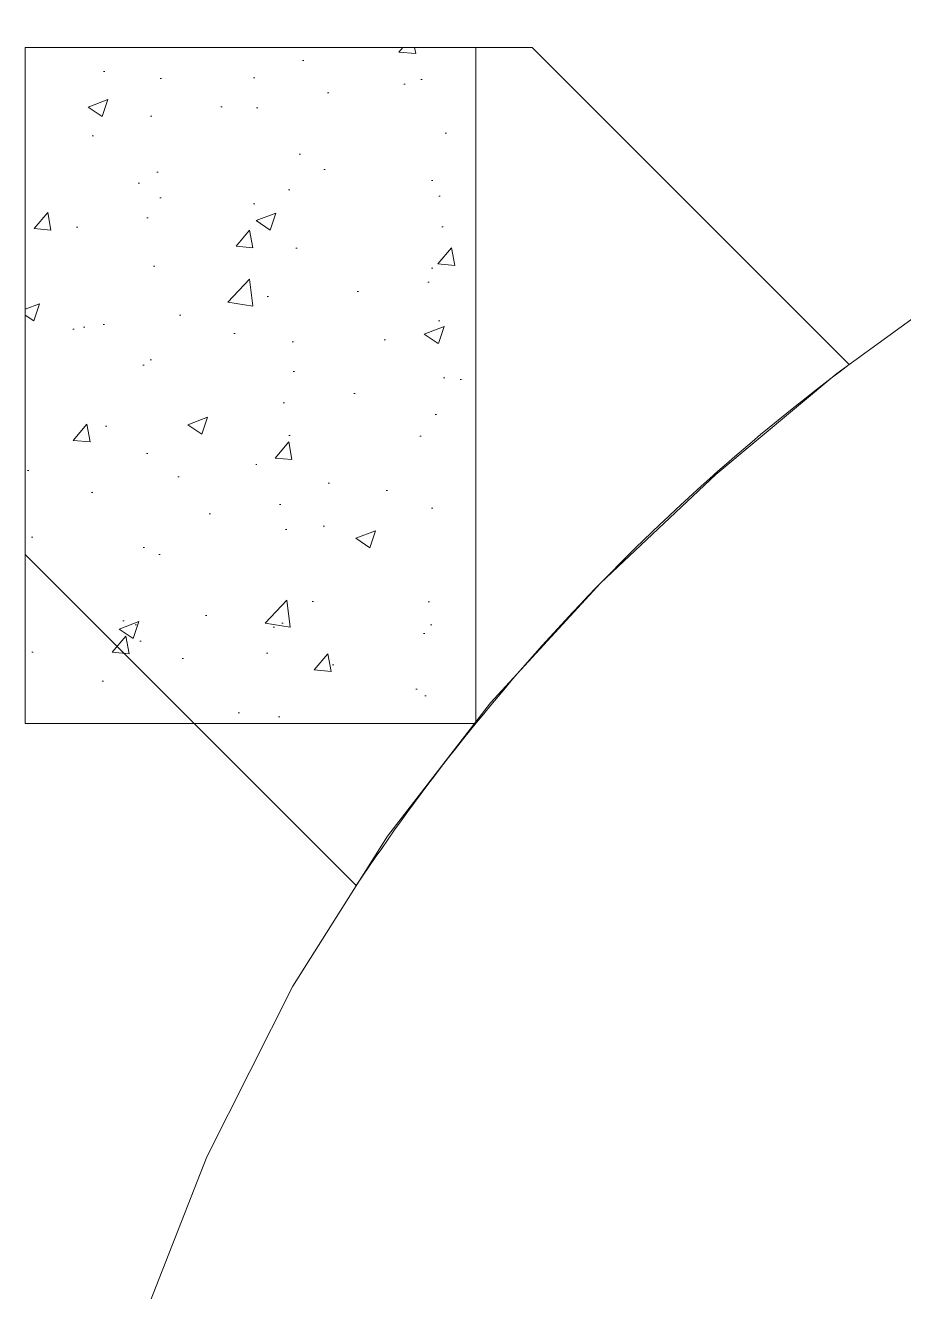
# Model space of a CAD drawing. Extents: x 227908 to 346795, y -79583 to 2597.
# Drawn here: x 241343 to 242747, y -13184 to -11161 of the extents above; entities that cross this region are included whole.
import ezdxf

# ---------------------------------------------------------------- set-up
doc = ezdxf.new("R2010")
doc.units = 0
doc.header["$LTSCALE"] = 3
doc.header["$MEASUREMENT"] = 0
doc.linetypes.add('ACAD_ISO02W100', pattern=[15, 12, -3])
doc.linetypes.add('HIDDEN', pattern=[0.375, 0.25, -0.125])
doc.layers.get('0').update_dxf_attribs({"linetype": 'CONTINUOUS'})
doc.layers.add('Cable', color=4, linetype='ACAD_ISO02W100', lineweight=13)
for name, color, linetype in [('COL 02 - 08', 178, 'CONTINUOUS'), ('HATCH 1', 172, 'CONTINUOUS'), ('WIN', 7, 'CONTINUOUS')]:
    doc.layers.add(name, color=color, linetype=linetype)

msp = doc.modelspace()

# ---------------------------------------------------------------- hatches: boundary and pattern name
at = {"layer": 'HATCH 1', "lineweight": 13}
h = msp.add_hatch(dxfattribs=at)
h.set_pattern_fill('AR-CONC', color=0, scale=45, style=0)
h.set_pattern_definition([(50, (235763.01, -37970.96), (322.767, -28.2385), [33.75, -371.25]), (355, (235763, -37970.96), (-62.438, 338.4865), [27, -297]), (100.4514, (235789.9, -37973.3), (260.3292, 310.2478), [28.683, -315.514]), (46.1842, (235763, -37880.96), (480.2585, -74.4836), [50.625, -556.875]), (96.6356, (235803.04, -37887.16), (420.598, 438.353), [43.025, -473.271]), (351.1842, (235763, -37880.96), (420.598, 438.353), [40.5, -445.5]), (21, (235808.01, -37903.46), (268.6082, -181.1785), [33.75, -371.25]), (326, (235808, -37903.46), (109.492, 326.3175), [27, -297]), (71.4514, (235830.4, -37918.56), (378.1002, 145.1387), [28.683, -315.514]), (37.5, (235763.01, -37970.96), (5.47193, 149.80223), [0, -293.4, 0, -301.5, 0, -298.125]), (7.5, (235763.01, -37970.96), (118.3813, 177.4853), [0, -171.9, 0, -286.65, 0, -113.625]), (327.5, (235662.66, -37970.96), (240.2201, -10.1497), [0, -112.5, 0, -351, 0, -465.75]), (317.5, (235617.66, -37970.96), (262.4338, 45.0472), [0, -146.25, 0, -233.1, 0, -330.75])])
h.paths.add_polyline_path([(241343.01356, -11195.95741), (242063.01356, -11195.95741), (242063.01356, -12275.95741), (241343.01356, -12275.95741)])

# ---------------------------------------------------------------- linework, layer by layer
at = {"color": 0, "lineweight": 13}
msp.add_lwpolyline([(241343.01371, -11195.95735), (242153.01371, -11195.95735), (242659.64305, -11702.58669, 0.0854654147), (241872.0066, -12534.95024), (241343.01371, -12005.95735)], format="xyb", close=True, dxfattribs=at)
at = {"layer": 'Cable', "color": 0, "lineweight": 13, "ltscale": 10}
msp.add_arc((254777.86751, -20495.76202), 12714.47323, 143.364885141, 182.883700753, dxfattribs=at)
at = {"layer": 'COL 02 - 08', "color": 0, "lineweight": 13}
msp.add_lwpolyline([(241343.01356, -11195.95741), (242063.01356, -11195.95741), (242063.01356, -12275.95741), (241343.01356, -12275.95741)], close=True, dxfattribs=at)
at = {"layer": 'WIN', "color": 0, "lineweight": 13}
msp.add_lwpolyline([(247565.87315, -10729.0072), (246776.24447, -10753.16777), (246103.31307, -10784.03623), (245529.41085, -10823.24224), (245036.86971, -10872.41544), (244608.02153, -10933.18548), (244227.34046, -11006.88043), (243887.86958, -11093.62201), (243584.79423, -11193.23032), (243313.29975, -11305.5255), (243068.57147, -11430.32765), (242845.79473, -11567.45691), (242640.15487, -11716.7334), (242446.83721, -11877.97722), (242262.11878, -12051.89456), (242086.6433, -12242.73573), (241922.14618, -12455.63712), (241770.36282, -12695.73509), (241633.02862, -12968.16603), (241511.87901, -13278.06631)], dxfattribs=at)
at = {"layer": 'WIN', "color": 0, "linetype": 'HIDDEN', "lineweight": 13}
msp.add_arc((257852.7088, -21149.26828), 16242.00368, 150.00949938, 182.281598245, dxfattribs=at)

doc.saveas('drawing.dxf')
